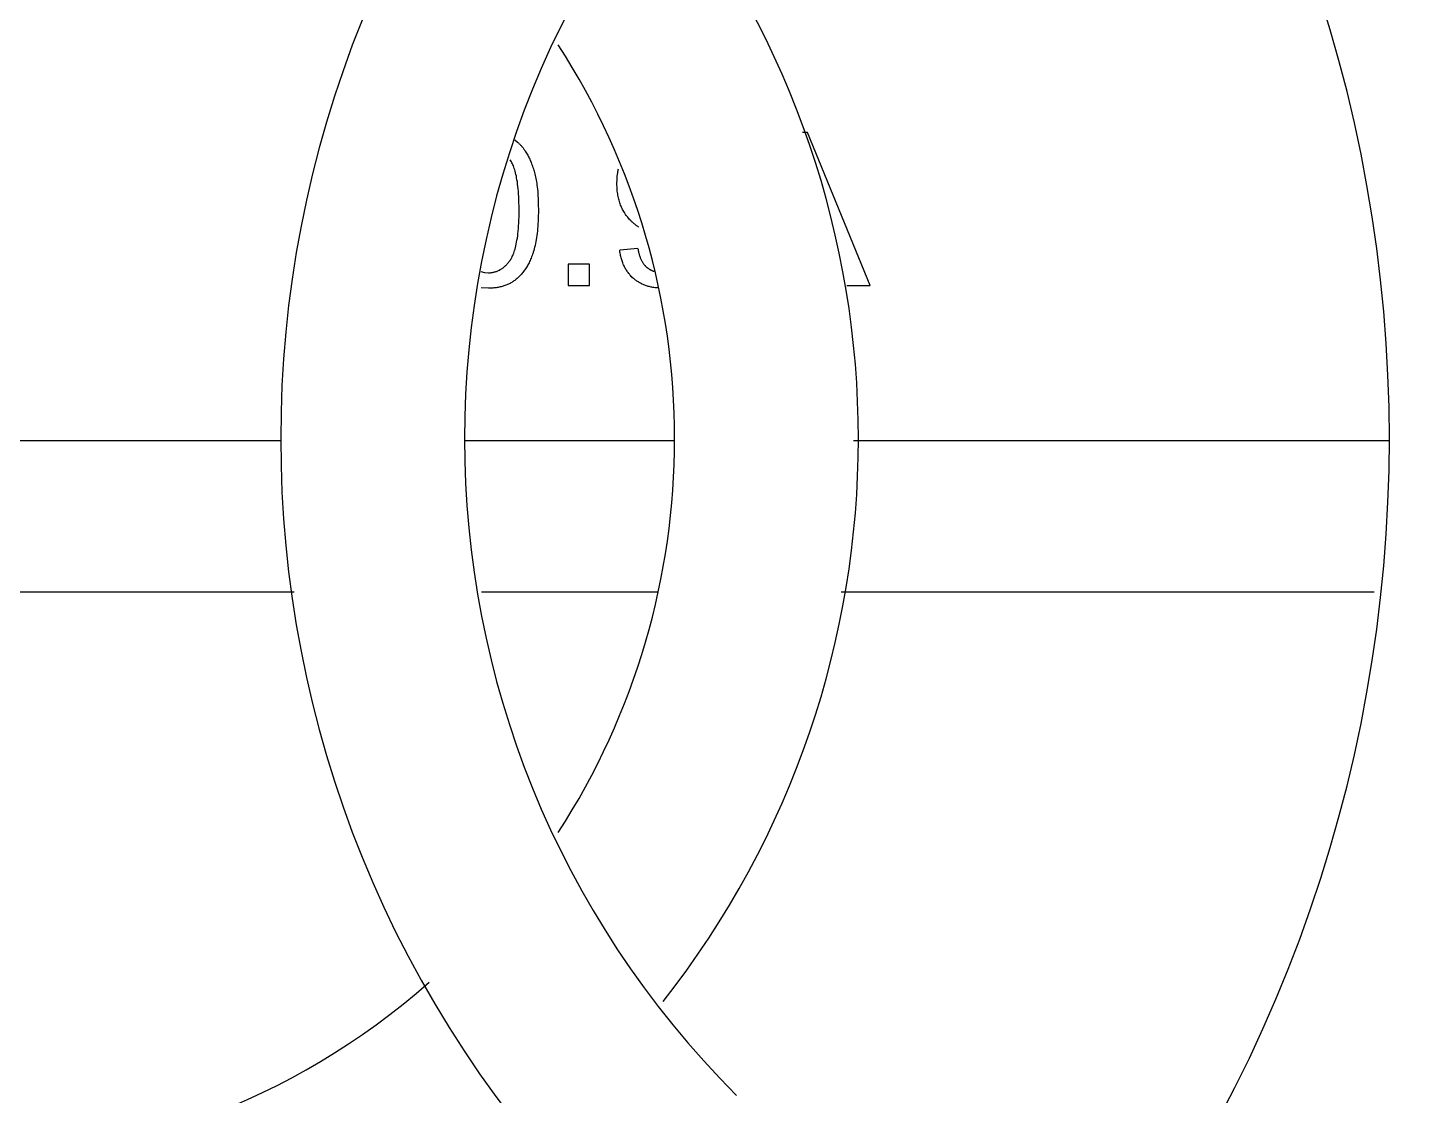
# Model space of a CAD drawing. Header units: millimetres. Extents: x -4 to 141, y -1 to 132.
# Drawn here: x 10.366 to 11.718, y 38.057 to 39.103 of the extents above; entities that cross this region are included whole.
import ezdxf

# ---------------------------------------------------------------- set-up
doc = ezdxf.new("R2010")
doc.units = ezdxf.units.MM

msp = doc.modelspace()

# ---------------------------------------------------------------- linework, layer by layer
for p, q in [((11.13, 39), (11.1253, 39)), ((11.1914, 38.85), (11.13, 39)), ((10.8435, 38.9928), (10.846, 38.9907)), ((10.8401, 38.9713), (10.8389, 38.9732)), ((10.964, 38.8863), (10.9463, 38.8847)), ((10.8956, 38.871), (10.8956, 38.85)), ((10.9166, 38.871), (10.8956, 38.871)), ((10.9166, 38.85), (10.9166, 38.871)), ((10.8103, 38.8637), (10.8139, 38.8629)), ((10.8139, 38.8629), (10.8177, 38.8626)), ((10.8177, 38.8475), (10.8104, 38.8479)), ((10.8956, 38.85), (10.9166, 38.85)), ((11.1688, 38.85), (11.1914, 38.85)), ((9.9589, 38.6981), (10.6144, 38.6981)), ((10.7944, 38.6981), (10.9998, 38.6981)), ((11.1751, 38.6981), (11.6998, 38.6981)), ((9.9526, 38.55), (10.6274, 38.55)), ((10.8109, 38.55), (10.9831, 38.55)), ((11.163, 38.55), (11.6852, 38.55))]:
    msp.add_line(p, q)
for points in [[(10.846, 38.9907), (10.8465, 38.9903), (10.847, 38.9899), (10.8474, 38.9895), (10.8478, 38.9891), (10.8483, 38.9886), (10.8487, 38.9882), (10.8491, 38.9878), (10.8496, 38.9873), (10.85, 38.9868), (10.8504, 38.9864), (10.8508, 38.9859), (10.8512, 38.9854), (10.8516, 38.9849), (10.852, 38.9844), (10.8524, 38.9838), (10.8527, 38.9833), (10.8531, 38.9828), (10.8535, 38.9822), (10.8538, 38.9817)], [(10.8538, 38.9817), (10.8544, 38.9808), (10.855, 38.9798), (10.8555, 38.9789), (10.8561, 38.9779), (10.8566, 38.9769), (10.8571, 38.9759), (10.8577, 38.9748), (10.8582, 38.9738), (10.8586, 38.9727), (10.8591, 38.9716), (10.8596, 38.9705), (10.86, 38.9693), (10.8605, 38.9682), (10.8609, 38.967), (10.8613, 38.9658), (10.8617, 38.9646), (10.8621, 38.9633), (10.8625, 38.962), (10.8628, 38.9607), (10.8632, 38.9594)], [(10.8476, 38.924), (10.8476, 38.9247), (10.8476, 38.928), (10.8475, 38.9312), (10.8475, 38.9342), (10.8473, 38.9371), (10.8472, 38.9398), (10.847, 38.9424), (10.8468, 38.9449), (10.8465, 38.9472), (10.8462, 38.9494), (10.846, 38.9516), (10.8456, 38.9536), (10.8453, 38.9555), (10.845, 38.9572), (10.8446, 38.9589), (10.8442, 38.9605), (10.8438, 38.9621), (10.8434, 38.9635), (10.843, 38.9648), (10.8425, 38.9661), (10.8421, 38.9673), (10.8416, 38.9684), (10.8411, 38.9694), (10.8406, 38.9704), (10.8401, 38.9713)], [(10.8632, 38.9594), (10.8635, 38.958), (10.8638, 38.9566), (10.8642, 38.9551), (10.8645, 38.9535), (10.8647, 38.9519), (10.865, 38.9501), (10.8652, 38.9483), (10.8655, 38.9464), (10.8657, 38.9445), (10.8659, 38.9424), (10.866, 38.9402), (10.8662, 38.938), (10.8663, 38.9357), (10.8664, 38.9332), (10.8665, 38.9307), (10.8665, 38.928), (10.8666, 38.9252), (10.8666, 38.924)], [(10.9435, 38.95), (10.9435, 38.9506), (10.9435, 38.9516), (10.9436, 38.9525), (10.9436, 38.9534), (10.9436, 38.9543), (10.9437, 38.9552), (10.9438, 38.9561), (10.9438, 38.9569), (10.9439, 38.9578), (10.944, 38.9586), (10.9441, 38.9595), (10.9443, 38.9603), (10.9444, 38.9611), (10.9445, 38.9619), (10.9447, 38.9627), (10.9448, 38.9635), (10.945, 38.9643)], [(10.9564, 38.9144), (10.9556, 38.9152), (10.9548, 38.9161), (10.9541, 38.917), (10.9534, 38.9179), (10.9527, 38.9188), (10.952, 38.9198), (10.9517, 38.9202), (10.9514, 38.9207), (10.9508, 38.9217), (10.9502, 38.9227), (10.9496, 38.9237), (10.9491, 38.9247), (10.9485, 38.9257), (10.948, 38.9268), (10.9476, 38.9279), (10.9471, 38.929), (10.9467, 38.9301), (10.9463, 38.9312), (10.9459, 38.9324), (10.9456, 38.9336), (10.9453, 38.9348), (10.945, 38.936), (10.9447, 38.9373), (10.9445, 38.9385), (10.9443, 38.9398), (10.9441, 38.9412), (10.9439, 38.9425), (10.9438, 38.9439), (10.9437, 38.9453), (10.9436, 38.9467), (10.9435, 38.9482), (10.9435, 38.9497), (10.9435, 38.95)], [(10.8389, 38.8749), (10.8395, 38.8757), (10.84, 38.8765), (10.8405, 38.8774), (10.841, 38.8784), (10.8415, 38.8794), (10.842, 38.8805), (10.8424, 38.8817), (10.8429, 38.883), (10.8433, 38.8844), (10.8437, 38.8858), (10.8442, 38.8873), (10.8446, 38.889), (10.8449, 38.8907), (10.8453, 38.8925), (10.8456, 38.8944), (10.846, 38.8965), (10.8463, 38.8987), (10.8465, 38.9009), (10.8468, 38.9033), (10.847, 38.9059), (10.8472, 38.9085), (10.8473, 38.9113), (10.8475, 38.9143), (10.8476, 38.9173), (10.8476, 38.9206), (10.8476, 38.924)], [(10.8666, 38.924), (10.8666, 38.9214), (10.8665, 38.9186), (10.8664, 38.9159), (10.8663, 38.9132), (10.8662, 38.9107), (10.866, 38.9082), (10.8658, 38.9058), (10.8656, 38.9035), (10.8653, 38.9013), (10.8651, 38.8991), (10.8648, 38.8971), (10.8644, 38.895), (10.8641, 38.8931), (10.8637, 38.8912), (10.8633, 38.8894), (10.8629, 38.8877), (10.8625, 38.886), (10.8621, 38.8844), (10.8616, 38.8828), (10.8611, 38.8813)], [(10.965, 38.9073), (10.9644, 38.9076), (10.9639, 38.908), (10.9634, 38.9083), (10.9629, 38.9087), (10.9624, 38.909), (10.9619, 38.9094), (10.9614, 38.9098), (10.9609, 38.9102), (10.9604, 38.9106), (10.96, 38.911), (10.9595, 38.9114), (10.959, 38.9118), (10.9585, 38.9123), (10.958, 38.9127), (10.9576, 38.9132), (10.9571, 38.9137), (10.9566, 38.9142), (10.9564, 38.9144)], [(10.8611, 38.8813), (10.8609, 38.8807), (10.8604, 38.8795), (10.86, 38.8782), (10.8595, 38.877), (10.859, 38.8759), (10.8585, 38.8747), (10.858, 38.8736), (10.8575, 38.8725), (10.8569, 38.8714), (10.8564, 38.8704), (10.8558, 38.8694), (10.8552, 38.8684), (10.8546, 38.8674), (10.854, 38.8665), (10.8534, 38.8656), (10.8528, 38.8647), (10.8521, 38.8638), (10.8514, 38.863), (10.8508, 38.8621), (10.8501, 38.8613), (10.8494, 38.8605), (10.8487, 38.8598), (10.8479, 38.859), (10.8472, 38.8583), (10.8464, 38.8576), (10.8457, 38.8569), (10.8449, 38.8563)], [(10.9597, 38.8571), (10.9589, 38.8578), (10.9582, 38.8585), (10.9576, 38.8591), (10.9569, 38.8598), (10.9563, 38.8605), (10.9557, 38.8613), (10.9551, 38.862), (10.9545, 38.8628), (10.9539, 38.8635), (10.9534, 38.8643), (10.9528, 38.8651), (10.9523, 38.8659), (10.9518, 38.8668), (10.9514, 38.8676), (10.9509, 38.8685), (10.9505, 38.8694), (10.9501, 38.8703), (10.9497, 38.8712), (10.9493, 38.8722), (10.9489, 38.8732), (10.9486, 38.8742), (10.9483, 38.8752), (10.9479, 38.8762), (10.9477, 38.8773), (10.9474, 38.8784), (10.9471, 38.8795), (10.9469, 38.8806), (10.9467, 38.8818), (10.9465, 38.8829), (10.9463, 38.8841), (10.9463, 38.8847)], [(10.964, 38.8863), (10.964, 38.8863), (10.9642, 38.8853), (10.9643, 38.8844), (10.9645, 38.8835), (10.9647, 38.8826), (10.9649, 38.8818), (10.9652, 38.881), (10.9654, 38.8802), (10.9656, 38.8794), (10.9659, 38.8787), (10.9662, 38.878), (10.9664, 38.8773), (10.9667, 38.8766), (10.967, 38.876), (10.9673, 38.8754), (10.9676, 38.8747), (10.9679, 38.8742), (10.9682, 38.8736), (10.9685, 38.873), (10.9688, 38.8725), (10.9692, 38.872), (10.9695, 38.8715), (10.9699, 38.871), (10.9702, 38.8706), (10.9706, 38.8701), (10.971, 38.8697), (10.9713, 38.8693), (10.9717, 38.8689), (10.9721, 38.8685), (10.9725, 38.8682)], [(10.8177, 38.8626), (10.8184, 38.8626), (10.8191, 38.8626), (10.8198, 38.8627), (10.8204, 38.8628), (10.8211, 38.8628), (10.8218, 38.8629), (10.8224, 38.8631), (10.8231, 38.8632), (10.8237, 38.8634), (10.8244, 38.8635), (10.825, 38.8637), (10.8256, 38.864), (10.8263, 38.8642), (10.8269, 38.8645), (10.8275, 38.8647), (10.8281, 38.865), (10.8287, 38.8653), (10.8293, 38.8657), (10.8299, 38.866), (10.8305, 38.8664), (10.8311, 38.8668), (10.8316, 38.8672), (10.8322, 38.8676), (10.8328, 38.8681), (10.8334, 38.8686), (10.8339, 38.8691), (10.8345, 38.8696), (10.835, 38.8701), (10.8356, 38.8707), (10.8361, 38.8713), (10.8367, 38.8719), (10.8372, 38.8726), (10.8377, 38.8732), (10.8383, 38.8739), (10.8388, 38.8747), (10.8389, 38.8749)], [(10.9725, 38.8682), (10.9728, 38.8679), (10.9731, 38.8677), (10.9734, 38.8674), (10.9737, 38.8672), (10.974, 38.867), (10.9743, 38.8667), (10.9747, 38.8665), (10.975, 38.8663), (10.9753, 38.8661), (10.9756, 38.8659), (10.976, 38.8657), (10.9763, 38.8655), (10.9766, 38.8653), (10.977, 38.8652), (10.9773, 38.865), (10.9777, 38.8648), (10.978, 38.8647), (10.9784, 38.8645), (10.9788, 38.8644), (10.9791, 38.8642), (10.9795, 38.8641), (10.9799, 38.864), (10.9801, 38.8639)], [(10.8449, 38.8563), (10.8442, 38.8557), (10.8435, 38.8551), (10.8427, 38.8546), (10.842, 38.8541), (10.8412, 38.8536), (10.8405, 38.8531), (10.8397, 38.8527), (10.8389, 38.8522), (10.8381, 38.8518), (10.8373, 38.8514), (10.8364, 38.851), (10.8356, 38.8507), (10.8347, 38.8503), (10.8338, 38.85), (10.8329, 38.8497), (10.832, 38.8494), (10.8311, 38.8491), (10.8301, 38.8489), (10.8292, 38.8487), (10.8282, 38.8485), (10.8272, 38.8483), (10.8262, 38.8481), (10.8251, 38.8479), (10.8241, 38.8478), (10.823, 38.8477), (10.8219, 38.8476), (10.8208, 38.8475), (10.8196, 38.8475), (10.8184, 38.8475), (10.8177, 38.8475)], [(10.9834, 38.8477), (10.9828, 38.8477), (10.9818, 38.8478), (10.9808, 38.8479), (10.9798, 38.8481), (10.9788, 38.8482), (10.9778, 38.8484), (10.9769, 38.8486), (10.976, 38.8488), (10.975, 38.8491), (10.9741, 38.8493), (10.9733, 38.8496), (10.9724, 38.8499), (10.9715, 38.8502), (10.9707, 38.8505), (10.9699, 38.8508), (10.9691, 38.8511), (10.9683, 38.8515), (10.9675, 38.8519), (10.9667, 38.8523), (10.9659, 38.8527), (10.9652, 38.8531), (10.9645, 38.8536), (10.9637, 38.854), (10.963, 38.8545), (10.9623, 38.855), (10.9616, 38.8555), (10.961, 38.856), (10.9603, 38.8566), (10.9597, 38.8571)]]:
    msp.add_lwpolyline(points)
for centre, radius, start, end in [((10.29, 38.7), 1.59, 318.2569, 41.7431), ((10.29, 38.7), 1.41, 318.6808, 41.3192), ((11.7042, 38.7), 1.09, 135, 225), ((11.7042, 38.7), 0.91, 135, 225), ((10.29, 38.7), 0.89, 321.72, 38.28), ((10.29, 38.7), 0.71, 327.0841, 32.9159), ((10.29, 38.7), 0.71, 228.599, 311.401)]:
    msp.add_arc(centre, radius, start, end)

doc.saveas('drawing.dxf')
